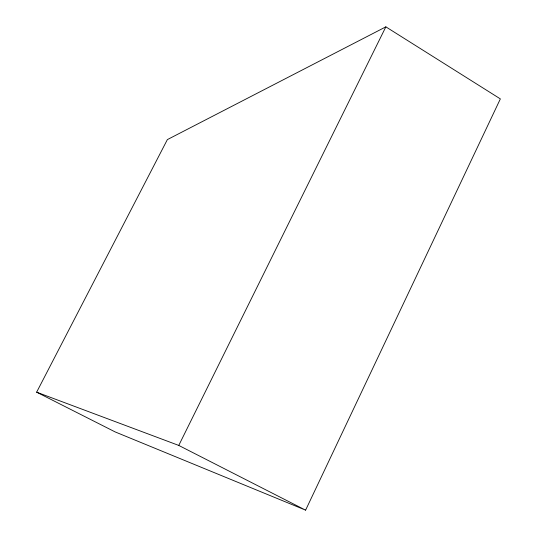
<?xml version="1.0" encoding="UTF-8"?>
<svg xmlns="http://www.w3.org/2000/svg" width="537" height="537" viewBox="0 0 537 537"><rect width="100%" height="100%" fill="white"/><g stroke="black" fill="none" stroke-linecap="round" stroke-linejoin="round"><path stroke-width="0.81" d="M305.607 510.15L500.356 98.895L385.855 26.85L167.363 139.607L36.644 392.178L115.166 431.929L305.607 510.15L178.767 445.428L36.644 392.178M178.767 445.428L385.855 26.85"/></g></svg>
